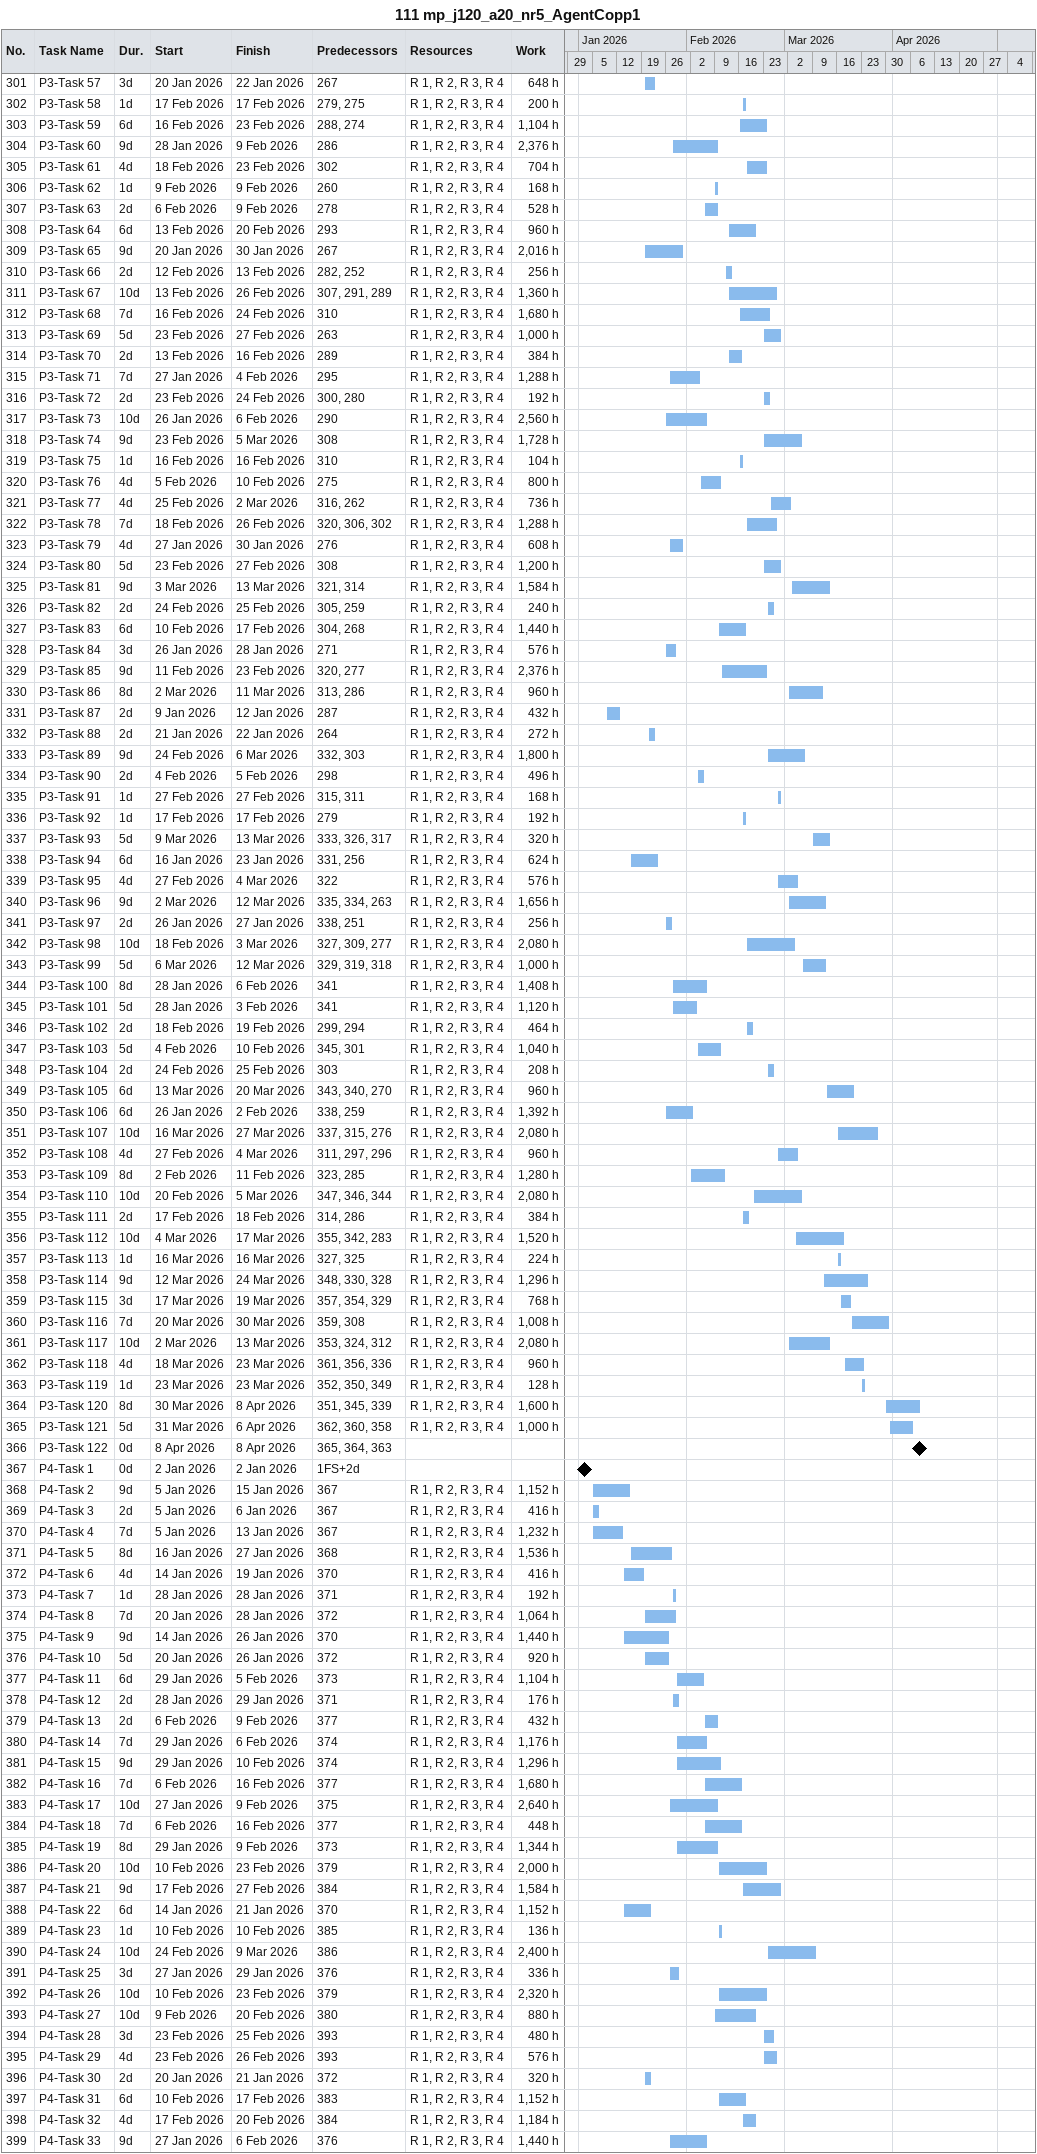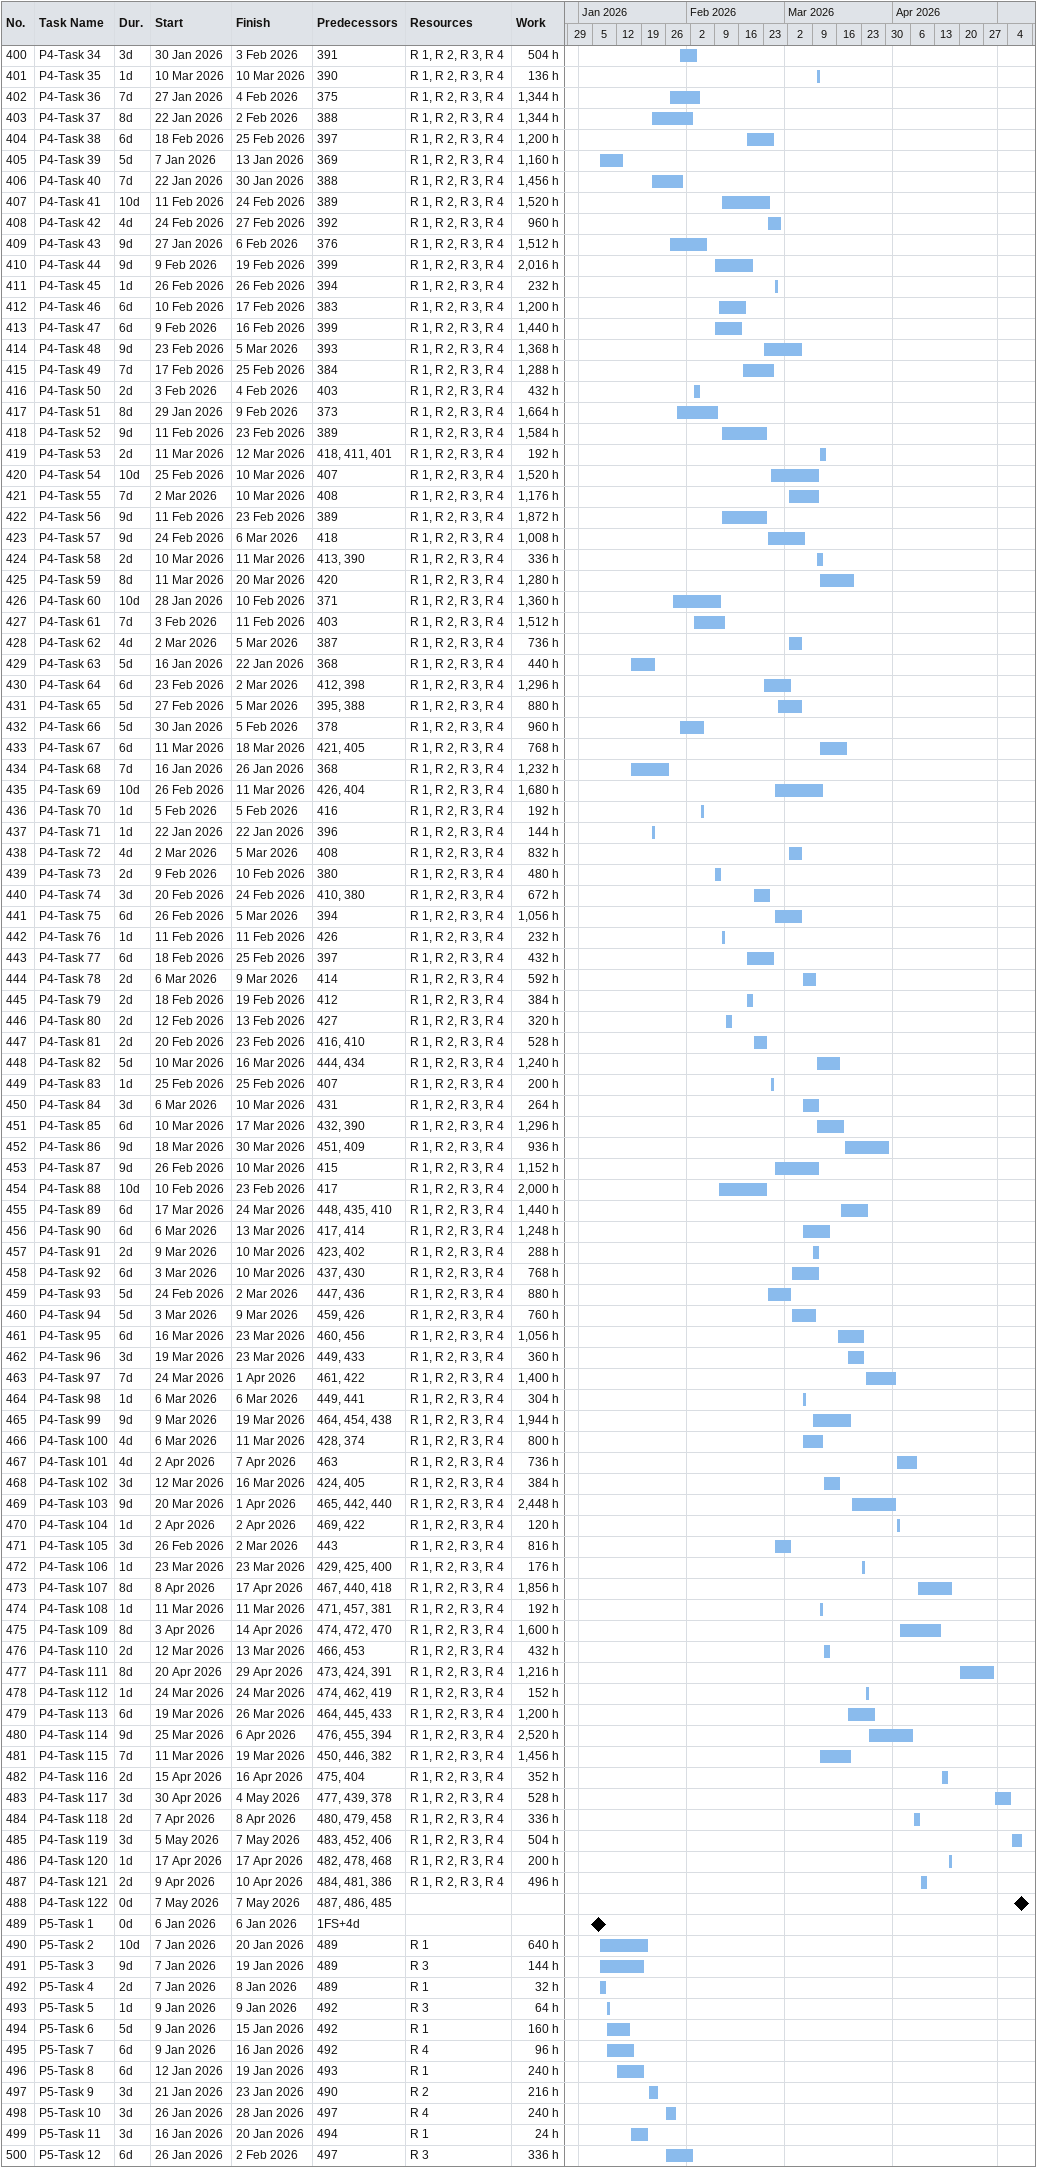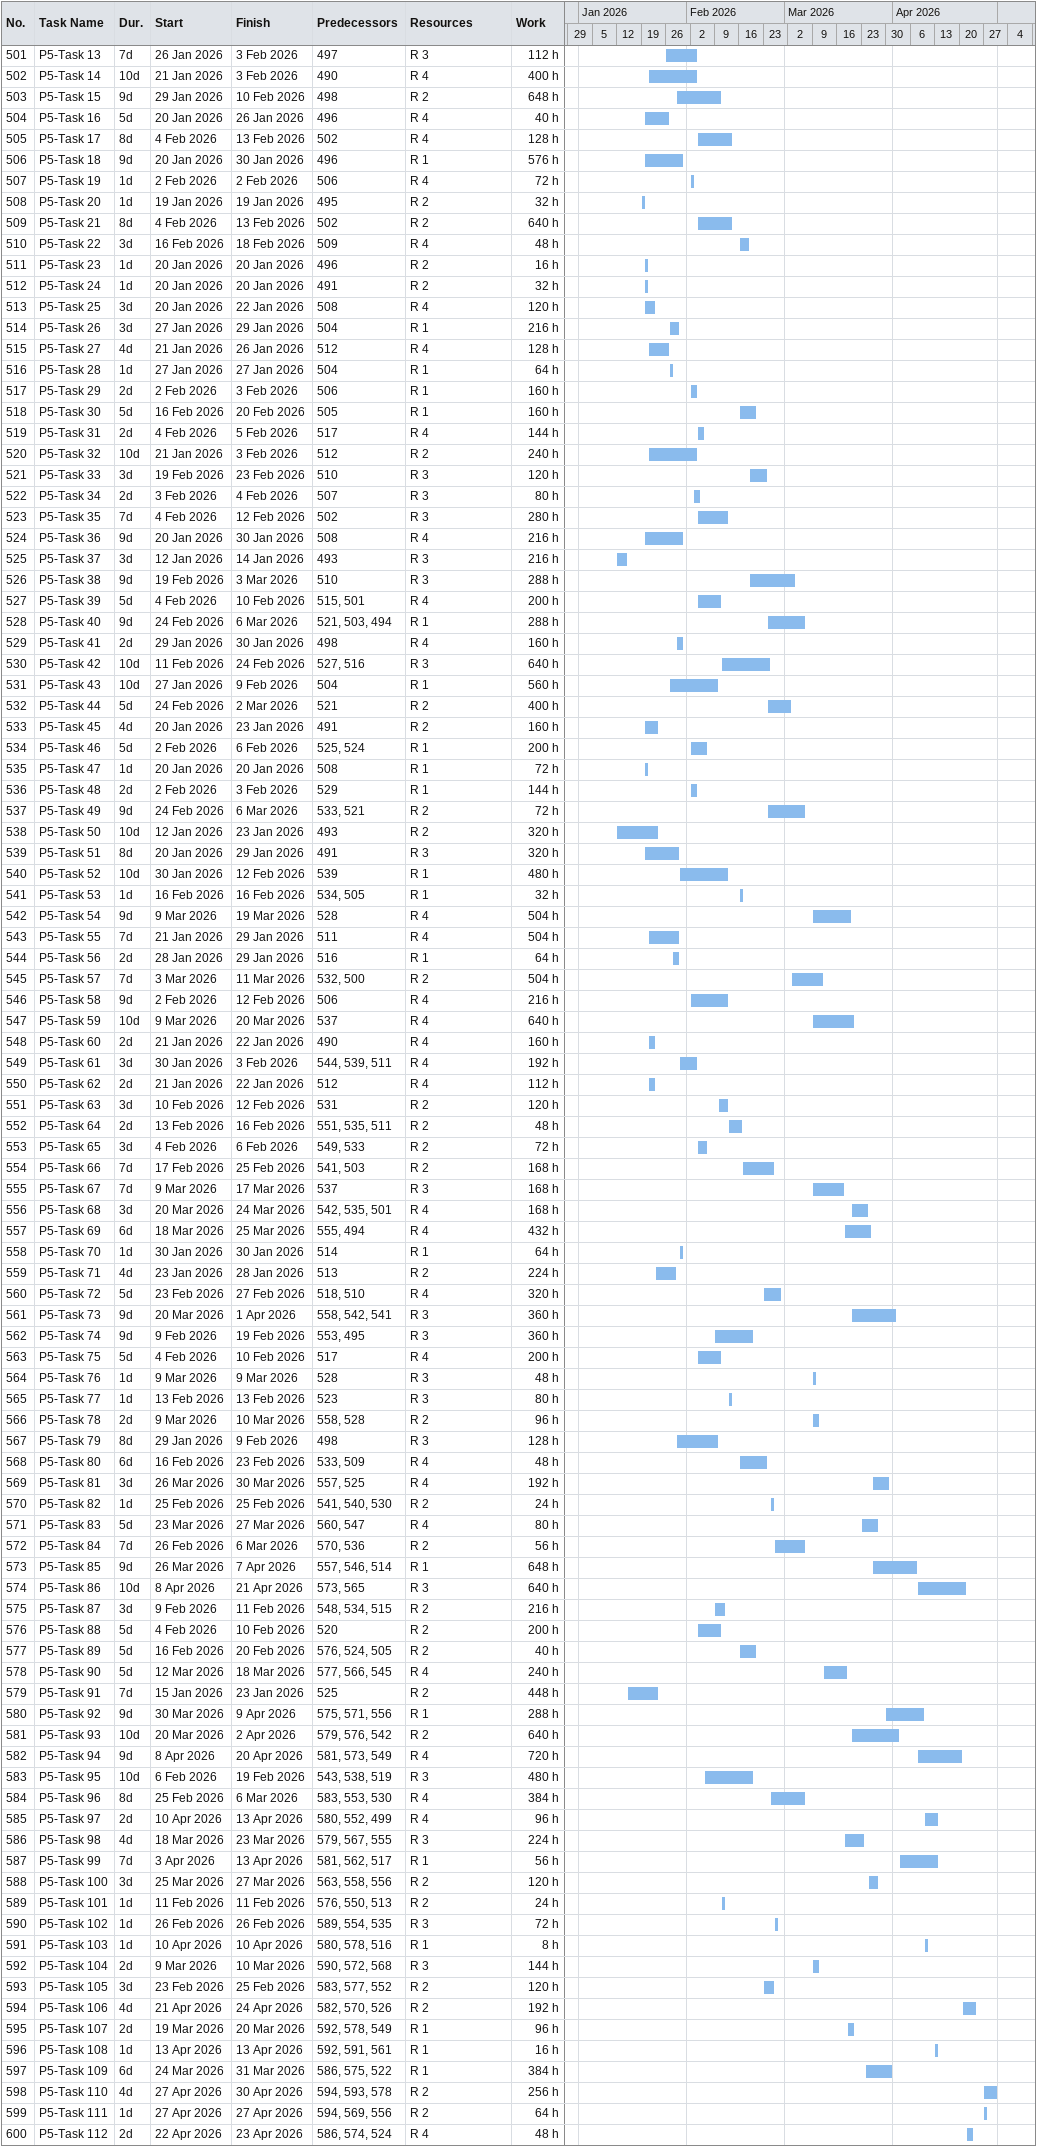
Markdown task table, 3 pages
111 mp_j120_a20_nr5_AgentCopp1

| ID | Task | Duration | Start | Finish | Predecessors | Resources | Work (h) |
|---|---|---|---|---|---|---|---|
| 301 | P3-Task 57 | 3d | 2026-01-20 | 2026-01-22 | 267 | R 1, R 2, R 3, R 4 | 648 |
| 302 | P3-Task 58 | 1d | 2026-02-17 | 2026-02-17 | 279, 275 | R 1, R 2, R 3, R 4 | 200 |
| 303 | P3-Task 59 | 6d | 2026-02-16 | 2026-02-23 | 288, 274 | R 1, R 2, R 3, R 4 | 1104 |
| 304 | P3-Task 60 | 9d | 2026-01-28 | 2026-02-09 | 286 | R 1, R 2, R 3, R 4 | 2376 |
| 305 | P3-Task 61 | 4d | 2026-02-18 | 2026-02-23 | 302 | R 1, R 2, R 3, R 4 | 704 |
| 306 | P3-Task 62 | 1d | 2026-02-09 | 2026-02-09 | 260 | R 1, R 2, R 3, R 4 | 168 |
| 307 | P3-Task 63 | 2d | 2026-02-06 | 2026-02-09 | 278 | R 1, R 2, R 3, R 4 | 528 |
| 308 | P3-Task 64 | 6d | 2026-02-13 | 2026-02-20 | 293 | R 1, R 2, R 3, R 4 | 960 |
| 309 | P3-Task 65 | 9d | 2026-01-20 | 2026-01-30 | 267 | R 1, R 2, R 3, R 4 | 2016 |
| 310 | P3-Task 66 | 2d | 2026-02-12 | 2026-02-13 | 282, 252 | R 1, R 2, R 3, R 4 | 256 |
| 311 | P3-Task 67 | 10d | 2026-02-13 | 2026-02-26 | 307, 291, 289 | R 1, R 2, R 3, R 4 | 1360 |
| 312 | P3-Task 68 | 7d | 2026-02-16 | 2026-02-24 | 310 | R 1, R 2, R 3, R 4 | 1680 |
| 313 | P3-Task 69 | 5d | 2026-02-23 | 2026-02-27 | 263 | R 1, R 2, R 3, R 4 | 1000 |
| 314 | P3-Task 70 | 2d | 2026-02-13 | 2026-02-16 | 289 | R 1, R 2, R 3, R 4 | 384 |
| 315 | P3-Task 71 | 7d | 2026-01-27 | 2026-02-04 | 295 | R 1, R 2, R 3, R 4 | 1288 |
| 316 | P3-Task 72 | 2d | 2026-02-23 | 2026-02-24 | 300, 280 | R 1, R 2, R 3, R 4 | 192 |
| 317 | P3-Task 73 | 10d | 2026-01-26 | 2026-02-06 | 290 | R 1, R 2, R 3, R 4 | 2560 |
| 318 | P3-Task 74 | 9d | 2026-02-23 | 2026-03-05 | 308 | R 1, R 2, R 3, R 4 | 1728 |
| 319 | P3-Task 75 | 1d | 2026-02-16 | 2026-02-16 | 310 | R 1, R 2, R 3, R 4 | 104 |
| 320 | P3-Task 76 | 4d | 2026-02-05 | 2026-02-10 | 275 | R 1, R 2, R 3, R 4 | 800 |
| 321 | P3-Task 77 | 4d | 2026-02-25 | 2026-03-02 | 316, 262 | R 1, R 2, R 3, R 4 | 736 |
| 322 | P3-Task 78 | 7d | 2026-02-18 | 2026-02-26 | 320, 306, 302 | R 1, R 2, R 3, R 4 | 1288 |
| 323 | P3-Task 79 | 4d | 2026-01-27 | 2026-01-30 | 276 | R 1, R 2, R 3, R 4 | 608 |
| 324 | P3-Task 80 | 5d | 2026-02-23 | 2026-02-27 | 308 | R 1, R 2, R 3, R 4 | 1200 |
| 325 | P3-Task 81 | 9d | 2026-03-03 | 2026-03-13 | 321, 314 | R 1, R 2, R 3, R 4 | 1584 |
| 326 | P3-Task 82 | 2d | 2026-02-24 | 2026-02-25 | 305, 259 | R 1, R 2, R 3, R 4 | 240 |
| 327 | P3-Task 83 | 6d | 2026-02-10 | 2026-02-17 | 304, 268 | R 1, R 2, R 3, R 4 | 1440 |
| 328 | P3-Task 84 | 3d | 2026-01-26 | 2026-01-28 | 271 | R 1, R 2, R 3, R 4 | 576 |
| 329 | P3-Task 85 | 9d | 2026-02-11 | 2026-02-23 | 320, 277 | R 1, R 2, R 3, R 4 | 2376 |
| 330 | P3-Task 86 | 8d | 2026-03-02 | 2026-03-11 | 313, 286 | R 1, R 2, R 3, R 4 | 960 |
| 331 | P3-Task 87 | 2d | 2026-01-09 | 2026-01-12 | 287 | R 1, R 2, R 3, R 4 | 432 |
| 332 | P3-Task 88 | 2d | 2026-01-21 | 2026-01-22 | 264 | R 1, R 2, R 3, R 4 | 272 |
| 333 | P3-Task 89 | 9d | 2026-02-24 | 2026-03-06 | 332, 303 | R 1, R 2, R 3, R 4 | 1800 |
| 334 | P3-Task 90 | 2d | 2026-02-04 | 2026-02-05 | 298 | R 1, R 2, R 3, R 4 | 496 |
| 335 | P3-Task 91 | 1d | 2026-02-27 | 2026-02-27 | 315, 311 | R 1, R 2, R 3, R 4 | 168 |
| 336 | P3-Task 92 | 1d | 2026-02-17 | 2026-02-17 | 279 | R 1, R 2, R 3, R 4 | 192 |
| 337 | P3-Task 93 | 5d | 2026-03-09 | 2026-03-13 | 333, 326, 317 | R 1, R 2, R 3, R 4 | 320 |
| 338 | P3-Task 94 | 6d | 2026-01-16 | 2026-01-23 | 331, 256 | R 1, R 2, R 3, R 4 | 624 |
| 339 | P3-Task 95 | 4d | 2026-02-27 | 2026-03-04 | 322 | R 1, R 2, R 3, R 4 | 576 |
| 340 | P3-Task 96 | 9d | 2026-03-02 | 2026-03-12 | 335, 334, 263 | R 1, R 2, R 3, R 4 | 1656 |
| 341 | P3-Task 97 | 2d | 2026-01-26 | 2026-01-27 | 338, 251 | R 1, R 2, R 3, R 4 | 256 |
| 342 | P3-Task 98 | 10d | 2026-02-18 | 2026-03-03 | 327, 309, 277 | R 1, R 2, R 3, R 4 | 2080 |
| 343 | P3-Task 99 | 5d | 2026-03-06 | 2026-03-12 | 329, 319, 318 | R 1, R 2, R 3, R 4 | 1000 |
| 344 | P3-Task 100 | 8d | 2026-01-28 | 2026-02-06 | 341 | R 1, R 2, R 3, R 4 | 1408 |
| 345 | P3-Task 101 | 5d | 2026-01-28 | 2026-02-03 | 341 | R 1, R 2, R 3, R 4 | 1120 |
| 346 | P3-Task 102 | 2d | 2026-02-18 | 2026-02-19 | 299, 294 | R 1, R 2, R 3, R 4 | 464 |
| 347 | P3-Task 103 | 5d | 2026-02-04 | 2026-02-10 | 345, 301 | R 1, R 2, R 3, R 4 | 1040 |
| 348 | P3-Task 104 | 2d | 2026-02-24 | 2026-02-25 | 303 | R 1, R 2, R 3, R 4 | 208 |
| 349 | P3-Task 105 | 6d | 2026-03-13 | 2026-03-20 | 343, 340, 270 | R 1, R 2, R 3, R 4 | 960 |
| 350 | P3-Task 106 | 6d | 2026-01-26 | 2026-02-02 | 338, 259 | R 1, R 2, R 3, R 4 | 1392 |
| 351 | P3-Task 107 | 10d | 2026-03-16 | 2026-03-27 | 337, 315, 276 | R 1, R 2, R 3, R 4 | 2080 |
| 352 | P3-Task 108 | 4d | 2026-02-27 | 2026-03-04 | 311, 297, 296 | R 1, R 2, R 3, R 4 | 960 |
| 353 | P3-Task 109 | 8d | 2026-02-02 | 2026-02-11 | 323, 285 | R 1, R 2, R 3, R 4 | 1280 |
| 354 | P3-Task 110 | 10d | 2026-02-20 | 2026-03-05 | 347, 346, 344 | R 1, R 2, R 3, R 4 | 2080 |
| 355 | P3-Task 111 | 2d | 2026-02-17 | 2026-02-18 | 314, 286 | R 1, R 2, R 3, R 4 | 384 |
| 356 | P3-Task 112 | 10d | 2026-03-04 | 2026-03-17 | 355, 342, 283 | R 1, R 2, R 3, R 4 | 1520 |
| 357 | P3-Task 113 | 1d | 2026-03-16 | 2026-03-16 | 327, 325 | R 1, R 2, R 3, R 4 | 224 |
| 358 | P3-Task 114 | 9d | 2026-03-12 | 2026-03-24 | 348, 330, 328 | R 1, R 2, R 3, R 4 | 1296 |
| 359 | P3-Task 115 | 3d | 2026-03-17 | 2026-03-19 | 357, 354, 329 | R 1, R 2, R 3, R 4 | 768 |
| 360 | P3-Task 116 | 7d | 2026-03-20 | 2026-03-30 | 359, 308 | R 1, R 2, R 3, R 4 | 1008 |
| 361 | P3-Task 117 | 10d | 2026-03-02 | 2026-03-13 | 353, 324, 312 | R 1, R 2, R 3, R 4 | 2080 |
| 362 | P3-Task 118 | 4d | 2026-03-18 | 2026-03-23 | 361, 356, 336 | R 1, R 2, R 3, R 4 | 960 |
| 363 | P3-Task 119 | 1d | 2026-03-23 | 2026-03-23 | 352, 350, 349 | R 1, R 2, R 3, R 4 | 128 |
| 364 | P3-Task 120 | 8d | 2026-03-30 | 2026-04-08 | 351, 345, 339 | R 1, R 2, R 3, R 4 | 1600 |
| 365 | P3-Task 121 | 5d | 2026-03-31 | 2026-04-06 | 362, 360, 358 | R 1, R 2, R 3, R 4 | 1000 |
| 366 | P3-Task 122 | 0d | 2026-04-08 | 2026-04-08 | 365, 364, 363 |  |  |
| 367 | P4-Task 1 | 0d | 2026-01-02 | 2026-01-02 | 1FS+2d |  |  |
| 368 | P4-Task 2 | 9d | 2026-01-05 | 2026-01-15 | 367 | R 1, R 2, R 3, R 4 | 1152 |
| 369 | P4-Task 3 | 2d | 2026-01-05 | 2026-01-06 | 367 | R 1, R 2, R 3, R 4 | 416 |
| 370 | P4-Task 4 | 7d | 2026-01-05 | 2026-01-13 | 367 | R 1, R 2, R 3, R 4 | 1232 |
| 371 | P4-Task 5 | 8d | 2026-01-16 | 2026-01-27 | 368 | R 1, R 2, R 3, R 4 | 1536 |
| 372 | P4-Task 6 | 4d | 2026-01-14 | 2026-01-19 | 370 | R 1, R 2, R 3, R 4 | 416 |
| 373 | P4-Task 7 | 1d | 2026-01-28 | 2026-01-28 | 371 | R 1, R 2, R 3, R 4 | 192 |
| 374 | P4-Task 8 | 7d | 2026-01-20 | 2026-01-28 | 372 | R 1, R 2, R 3, R 4 | 1064 |
| 375 | P4-Task 9 | 9d | 2026-01-14 | 2026-01-26 | 370 | R 1, R 2, R 3, R 4 | 1440 |
| 376 | P4-Task 10 | 5d | 2026-01-20 | 2026-01-26 | 372 | R 1, R 2, R 3, R 4 | 920 |
| 377 | P4-Task 11 | 6d | 2026-01-29 | 2026-02-05 | 373 | R 1, R 2, R 3, R 4 | 1104 |
| 378 | P4-Task 12 | 2d | 2026-01-28 | 2026-01-29 | 371 | R 1, R 2, R 3, R 4 | 176 |
| 379 | P4-Task 13 | 2d | 2026-02-06 | 2026-02-09 | 377 | R 1, R 2, R 3, R 4 | 432 |
| 380 | P4-Task 14 | 7d | 2026-01-29 | 2026-02-06 | 374 | R 1, R 2, R 3, R 4 | 1176 |
| 381 | P4-Task 15 | 9d | 2026-01-29 | 2026-02-10 | 374 | R 1, R 2, R 3, R 4 | 1296 |
| 382 | P4-Task 16 | 7d | 2026-02-06 | 2026-02-16 | 377 | R 1, R 2, R 3, R 4 | 1680 |
| 383 | P4-Task 17 | 10d | 2026-01-27 | 2026-02-09 | 375 | R 1, R 2, R 3, R 4 | 2640 |
| 384 | P4-Task 18 | 7d | 2026-02-06 | 2026-02-16 | 377 | R 1, R 2, R 3, R 4 | 448 |
| 385 | P4-Task 19 | 8d | 2026-01-29 | 2026-02-09 | 373 | R 1, R 2, R 3, R 4 | 1344 |
| 386 | P4-Task 20 | 10d | 2026-02-10 | 2026-02-23 | 379 | R 1, R 2, R 3, R 4 | 2000 |
| 387 | P4-Task 21 | 9d | 2026-02-17 | 2026-02-27 | 384 | R 1, R 2, R 3, R 4 | 1584 |
| 388 | P4-Task 22 | 6d | 2026-01-14 | 2026-01-21 | 370 | R 1, R 2, R 3, R 4 | 1152 |
| 389 | P4-Task 23 | 1d | 2026-02-10 | 2026-02-10 | 385 | R 1, R 2, R 3, R 4 | 136 |
| 390 | P4-Task 24 | 10d | 2026-02-24 | 2026-03-09 | 386 | R 1, R 2, R 3, R 4 | 2400 |
| 391 | P4-Task 25 | 3d | 2026-01-27 | 2026-01-29 | 376 | R 1, R 2, R 3, R 4 | 336 |
| 392 | P4-Task 26 | 10d | 2026-02-10 | 2026-02-23 | 379 | R 1, R 2, R 3, R 4 | 2320 |
| 393 | P4-Task 27 | 10d | 2026-02-09 | 2026-02-20 | 380 | R 1, R 2, R 3, R 4 | 880 |
| 394 | P4-Task 28 | 3d | 2026-02-23 | 2026-02-25 | 393 | R 1, R 2, R 3, R 4 | 480 |
| 395 | P4-Task 29 | 4d | 2026-02-23 | 2026-02-26 | 393 | R 1, R 2, R 3, R 4 | 576 |
| 396 | P4-Task 30 | 2d | 2026-01-20 | 2026-01-21 | 372 | R 1, R 2, R 3, R 4 | 320 |
| 397 | P4-Task 31 | 6d | 2026-02-10 | 2026-02-17 | 383 | R 1, R 2, R 3, R 4 | 1152 |
| 398 | P4-Task 32 | 4d | 2026-02-17 | 2026-02-20 | 384 | R 1, R 2, R 3, R 4 | 1184 |
| 399 | P4-Task 33 | 9d | 2026-01-27 | 2026-02-06 | 376 | R 1, R 2, R 3, R 4 | 1440 |
| 400 | P4-Task 34 | 3d | 2026-01-30 | 2026-02-03 | 391 | R 1, R 2, R 3, R 4 | 504 |
| 401 | P4-Task 35 | 1d | 2026-03-10 | 2026-03-10 | 390 | R 1, R 2, R 3, R 4 | 136 |
| 402 | P4-Task 36 | 7d | 2026-01-27 | 2026-02-04 | 375 | R 1, R 2, R 3, R 4 | 1344 |
| 403 | P4-Task 37 | 8d | 2026-01-22 | 2026-02-02 | 388 | R 1, R 2, R 3, R 4 | 1344 |
| 404 | P4-Task 38 | 6d | 2026-02-18 | 2026-02-25 | 397 | R 1, R 2, R 3, R 4 | 1200 |
| 405 | P4-Task 39 | 5d | 2026-01-07 | 2026-01-13 | 369 | R 1, R 2, R 3, R 4 | 1160 |
| 406 | P4-Task 40 | 7d | 2026-01-22 | 2026-01-30 | 388 | R 1, R 2, R 3, R 4 | 1456 |
| 407 | P4-Task 41 | 10d | 2026-02-11 | 2026-02-24 | 389 | R 1, R 2, R 3, R 4 | 1520 |
| 408 | P4-Task 42 | 4d | 2026-02-24 | 2026-02-27 | 392 | R 1, R 2, R 3, R 4 | 960 |
| 409 | P4-Task 43 | 9d | 2026-01-27 | 2026-02-06 | 376 | R 1, R 2, R 3, R 4 | 1512 |
| 410 | P4-Task 44 | 9d | 2026-02-09 | 2026-02-19 | 399 | R 1, R 2, R 3, R 4 | 2016 |
| 411 | P4-Task 45 | 1d | 2026-02-26 | 2026-02-26 | 394 | R 1, R 2, R 3, R 4 | 232 |
| 412 | P4-Task 46 | 6d | 2026-02-10 | 2026-02-17 | 383 | R 1, R 2, R 3, R 4 | 1200 |
| 413 | P4-Task 47 | 6d | 2026-02-09 | 2026-02-16 | 399 | R 1, R 2, R 3, R 4 | 1440 |
| 414 | P4-Task 48 | 9d | 2026-02-23 | 2026-03-05 | 393 | R 1, R 2, R 3, R 4 | 1368 |
| 415 | P4-Task 49 | 7d | 2026-02-17 | 2026-02-25 | 384 | R 1, R 2, R 3, R 4 | 1288 |
| 416 | P4-Task 50 | 2d | 2026-02-03 | 2026-02-04 | 403 | R 1, R 2, R 3, R 4 | 432 |
| 417 | P4-Task 51 | 8d | 2026-01-29 | 2026-02-09 | 373 | R 1, R 2, R 3, R 4 | 1664 |
| 418 | P4-Task 52 | 9d | 2026-02-11 | 2026-02-23 | 389 | R 1, R 2, R 3, R 4 | 1584 |
| 419 | P4-Task 53 | 2d | 2026-03-11 | 2026-03-12 | 418, 411, 401 | R 1, R 2, R 3, R 4 | 192 |
| 420 | P4-Task 54 | 10d | 2026-02-25 | 2026-03-10 | 407 | R 1, R 2, R 3, R 4 | 1520 |
| 421 | P4-Task 55 | 7d | 2026-03-02 | 2026-03-10 | 408 | R 1, R 2, R 3, R 4 | 1176 |
| 422 | P4-Task 56 | 9d | 2026-02-11 | 2026-02-23 | 389 | R 1, R 2, R 3, R 4 | 1872 |
| 423 | P4-Task 57 | 9d | 2026-02-24 | 2026-03-06 | 418 | R 1, R 2, R 3, R 4 | 1008 |
| 424 | P4-Task 58 | 2d | 2026-03-10 | 2026-03-11 | 413, 390 | R 1, R 2, R 3, R 4 | 336 |
| 425 | P4-Task 59 | 8d | 2026-03-11 | 2026-03-20 | 420 | R 1, R 2, R 3, R 4 | 1280 |
| 426 | P4-Task 60 | 10d | 2026-01-28 | 2026-02-10 | 371 | R 1, R 2, R 3, R 4 | 1360 |
| 427 | P4-Task 61 | 7d | 2026-02-03 | 2026-02-11 | 403 | R 1, R 2, R 3, R 4 | 1512 |
| 428 | P4-Task 62 | 4d | 2026-03-02 | 2026-03-05 | 387 | R 1, R 2, R 3, R 4 | 736 |
| 429 | P4-Task 63 | 5d | 2026-01-16 | 2026-01-22 | 368 | R 1, R 2, R 3, R 4 | 440 |
| 430 | P4-Task 64 | 6d | 2026-02-23 | 2026-03-02 | 412, 398 | R 1, R 2, R 3, R 4 | 1296 |
| 431 | P4-Task 65 | 5d | 2026-02-27 | 2026-03-05 | 395, 388 | R 1, R 2, R 3, R 4 | 880 |
| 432 | P4-Task 66 | 5d | 2026-01-30 | 2026-02-05 | 378 | R 1, R 2, R 3, R 4 | 960 |
| 433 | P4-Task 67 | 6d | 2026-03-11 | 2026-03-18 | 421, 405 | R 1, R 2, R 3, R 4 | 768 |
| 434 | P4-Task 68 | 7d | 2026-01-16 | 2026-01-26 | 368 | R 1, R 2, R 3, R 4 | 1232 |
| 435 | P4-Task 69 | 10d | 2026-02-26 | 2026-03-11 | 426, 404 | R 1, R 2, R 3, R 4 | 1680 |
| 436 | P4-Task 70 | 1d | 2026-02-05 | 2026-02-05 | 416 | R 1, R 2, R 3, R 4 | 192 |
| 437 | P4-Task 71 | 1d | 2026-01-22 | 2026-01-22 | 396 | R 1, R 2, R 3, R 4 | 144 |
| 438 | P4-Task 72 | 4d | 2026-03-02 | 2026-03-05 | 408 | R 1, R 2, R 3, R 4 | 832 |
| 439 | P4-Task 73 | 2d | 2026-02-09 | 2026-02-10 | 380 | R 1, R 2, R 3, R 4 | 480 |
| 440 | P4-Task 74 | 3d | 2026-02-20 | 2026-02-24 | 410, 380 | R 1, R 2, R 3, R 4 | 672 |
| 441 | P4-Task 75 | 6d | 2026-02-26 | 2026-03-05 | 394 | R 1, R 2, R 3, R 4 | 1056 |
| 442 | P4-Task 76 | 1d | 2026-02-11 | 2026-02-11 | 426 | R 1, R 2, R 3, R 4 | 232 |
| 443 | P4-Task 77 | 6d | 2026-02-18 | 2026-02-25 | 397 | R 1, R 2, R 3, R 4 | 432 |
| 444 | P4-Task 78 | 2d | 2026-03-06 | 2026-03-09 | 414 | R 1, R 2, R 3, R 4 | 592 |
| 445 | P4-Task 79 | 2d | 2026-02-18 | 2026-02-19 | 412 | R 1, R 2, R 3, R 4 | 384 |
| 446 | P4-Task 80 | 2d | 2026-02-12 | 2026-02-13 | 427 | R 1, R 2, R 3, R 4 | 320 |
| 447 | P4-Task 81 | 2d | 2026-02-20 | 2026-02-23 | 416, 410 | R 1, R 2, R 3, R 4 | 528 |
| 448 | P4-Task 82 | 5d | 2026-03-10 | 2026-03-16 | 444, 434 | R 1, R 2, R 3, R 4 | 1240 |
| 449 | P4-Task 83 | 1d | 2026-02-25 | 2026-02-25 | 407 | R 1, R 2, R 3, R 4 | 200 |
| 450 | P4-Task 84 | 3d | 2026-03-06 | 2026-03-10 | 431 | R 1, R 2, R 3, R 4 | 264 |
| 451 | P4-Task 85 | 6d | 2026-03-10 | 2026-03-17 | 432, 390 | R 1, R 2, R 3, R 4 | 1296 |
| 452 | P4-Task 86 | 9d | 2026-03-18 | 2026-03-30 | 451, 409 | R 1, R 2, R 3, R 4 | 936 |
| 453 | P4-Task 87 | 9d | 2026-02-26 | 2026-03-10 | 415 | R 1, R 2, R 3, R 4 | 1152 |
| 454 | P4-Task 88 | 10d | 2026-02-10 | 2026-02-23 | 417 | R 1, R 2, R 3, R 4 | 2000 |
| 455 | P4-Task 89 | 6d | 2026-03-17 | 2026-03-24 | 448, 435, 410 | R 1, R 2, R 3, R 4 | 1440 |
| 456 | P4-Task 90 | 6d | 2026-03-06 | 2026-03-13 | 417, 414 | R 1, R 2, R 3, R 4 | 1248 |
| 457 | P4-Task 91 | 2d | 2026-03-09 | 2026-03-10 | 423, 402 | R 1, R 2, R 3, R 4 | 288 |
| 458 | P4-Task 92 | 6d | 2026-03-03 | 2026-03-10 | 437, 430 | R 1, R 2, R 3, R 4 | 768 |
| 459 | P4-Task 93 | 5d | 2026-02-24 | 2026-03-02 | 447, 436 | R 1, R 2, R 3, R 4 | 880 |
| 460 | P4-Task 94 | 5d | 2026-03-03 | 2026-03-09 | 459, 426 | R 1, R 2, R 3, R 4 | 760 |
| 461 | P4-Task 95 | 6d | 2026-03-16 | 2026-03-23 | 460, 456 | R 1, R 2, R 3, R 4 | 1056 |
| 462 | P4-Task 96 | 3d | 2026-03-19 | 2026-03-23 | 449, 433 | R 1, R 2, R 3, R 4 | 360 |
| 463 | P4-Task 97 | 7d | 2026-03-24 | 2026-04-01 | 461, 422 | R 1, R 2, R 3, R 4 | 1400 |
| 464 | P4-Task 98 | 1d | 2026-03-06 | 2026-03-06 | 449, 441 | R 1, R 2, R 3, R 4 | 304 |
| 465 | P4-Task 99 | 9d | 2026-03-09 | 2026-03-19 | 464, 454, 438 | R 1, R 2, R 3, R 4 | 1944 |
| 466 | P4-Task 100 | 4d | 2026-03-06 | 2026-03-11 | 428, 374 | R 1, R 2, R 3, R 4 | 800 |
| 467 | P4-Task 101 | 4d | 2026-04-02 | 2026-04-07 | 463 | R 1, R 2, R 3, R 4 | 736 |
| 468 | P4-Task 102 | 3d | 2026-03-12 | 2026-03-16 | 424, 405 | R 1, R 2, R 3, R 4 | 384 |
| 469 | P4-Task 103 | 9d | 2026-03-20 | 2026-04-01 | 465, 442, 440 | R 1, R 2, R 3, R 4 | 2448 |
| 470 | P4-Task 104 | 1d | 2026-04-02 | 2026-04-02 | 469, 422 | R 1, R 2, R 3, R 4 | 120 |
| 471 | P4-Task 105 | 3d | 2026-02-26 | 2026-03-02 | 443 | R 1, R 2, R 3, R 4 | 816 |
| 472 | P4-Task 106 | 1d | 2026-03-23 | 2026-03-23 | 429, 425, 400 | R 1, R 2, R 3, R 4 | 176 |
| 473 | P4-Task 107 | 8d | 2026-04-08 | 2026-04-17 | 467, 440, 418 | R 1, R 2, R 3, R 4 | 1856 |
| 474 | P4-Task 108 | 1d | 2026-03-11 | 2026-03-11 | 471, 457, 381 | R 1, R 2, R 3, R 4 | 192 |
| 475 | P4-Task 109 | 8d | 2026-04-03 | 2026-04-14 | 474, 472, 470 | R 1, R 2, R 3, R 4 | 1600 |
| 476 | P4-Task 110 | 2d | 2026-03-12 | 2026-03-13 | 466, 453 | R 1, R 2, R 3, R 4 | 432 |
| 477 | P4-Task 111 | 8d | 2026-04-20 | 2026-04-29 | 473, 424, 391 | R 1, R 2, R 3, R 4 | 1216 |
| 478 | P4-Task 112 | 1d | 2026-03-24 | 2026-03-24 | 474, 462, 419 | R 1, R 2, R 3, R 4 | 152 |
| 479 | P4-Task 113 | 6d | 2026-03-19 | 2026-03-26 | 464, 445, 433 | R 1, R 2, R 3, R 4 | 1200 |
| 480 | P4-Task 114 | 9d | 2026-03-25 | 2026-04-06 | 476, 455, 394 | R 1, R 2, R 3, R 4 | 2520 |
| 481 | P4-Task 115 | 7d | 2026-03-11 | 2026-03-19 | 450, 446, 382 | R 1, R 2, R 3, R 4 | 1456 |
| 482 | P4-Task 116 | 2d | 2026-04-15 | 2026-04-16 | 475, 404 | R 1, R 2, R 3, R 4 | 352 |
| 483 | P4-Task 117 | 3d | 2026-04-30 | 2026-05-04 | 477, 439, 378 | R 1, R 2, R 3, R 4 | 528 |
| 484 | P4-Task 118 | 2d | 2026-04-07 | 2026-04-08 | 480, 479, 458 | R 1, R 2, R 3, R 4 | 336 |
| 485 | P4-Task 119 | 3d | 2026-05-05 | 2026-05-07 | 483, 452, 406 | R 1, R 2, R 3, R 4 | 504 |
| 486 | P4-Task 120 | 1d | 2026-04-17 | 2026-04-17 | 482, 478, 468 | R 1, R 2, R 3, R 4 | 200 |
| 487 | P4-Task 121 | 2d | 2026-04-09 | 2026-04-10 | 484, 481, 386 | R 1, R 2, R 3, R 4 | 496 |
| 488 | P4-Task 122 | 0d | 2026-05-07 | 2026-05-07 | 487, 486, 485 |  |  |
| 489 | P5-Task 1 | 0d | 2026-01-06 | 2026-01-06 | 1FS+4d |  |  |
| 490 | P5-Task 2 | 10d | 2026-01-07 | 2026-01-20 | 489 | R 1 | 640 |
| 491 | P5-Task 3 | 9d | 2026-01-07 | 2026-01-19 | 489 | R 3 | 144 |
| 492 | P5-Task 4 | 2d | 2026-01-07 | 2026-01-08 | 489 | R 1 | 32 |
| 493 | P5-Task 5 | 1d | 2026-01-09 | 2026-01-09 | 492 | R 3 | 64 |
| 494 | P5-Task 6 | 5d | 2026-01-09 | 2026-01-15 | 492 | R 1 | 160 |
| 495 | P5-Task 7 | 6d | 2026-01-09 | 2026-01-16 | 492 | R 4 | 96 |
| 496 | P5-Task 8 | 6d | 2026-01-12 | 2026-01-19 | 493 | R 1 | 240 |
| 497 | P5-Task 9 | 3d | 2026-01-21 | 2026-01-23 | 490 | R 2 | 216 |
| 498 | P5-Task 10 | 3d | 2026-01-26 | 2026-01-28 | 497 | R 4 | 240 |
| 499 | P5-Task 11 | 3d | 2026-01-16 | 2026-01-20 | 494 | R 1 | 24 |
| 500 | P5-Task 12 | 6d | 2026-01-26 | 2026-02-02 | 497 | R 3 | 336 |
| 501 | P5-Task 13 | 7d | 2026-01-26 | 2026-02-03 | 497 | R 3 | 112 |
| 502 | P5-Task 14 | 10d | 2026-01-21 | 2026-02-03 | 490 | R 4 | 400 |
| 503 | P5-Task 15 | 9d | 2026-01-29 | 2026-02-10 | 498 | R 2 | 648 |
| 504 | P5-Task 16 | 5d | 2026-01-20 | 2026-01-26 | 496 | R 4 | 40 |
| 505 | P5-Task 17 | 8d | 2026-02-04 | 2026-02-13 | 502 | R 4 | 128 |
| 506 | P5-Task 18 | 9d | 2026-01-20 | 2026-01-30 | 496 | R 1 | 576 |
| 507 | P5-Task 19 | 1d | 2026-02-02 | 2026-02-02 | 506 | R 4 | 72 |
| 508 | P5-Task 20 | 1d | 2026-01-19 | 2026-01-19 | 495 | R 2 | 32 |
| 509 | P5-Task 21 | 8d | 2026-02-04 | 2026-02-13 | 502 | R 2 | 640 |
| 510 | P5-Task 22 | 3d | 2026-02-16 | 2026-02-18 | 509 | R 4 | 48 |
| 511 | P5-Task 23 | 1d | 2026-01-20 | 2026-01-20 | 496 | R 2 | 16 |
| 512 | P5-Task 24 | 1d | 2026-01-20 | 2026-01-20 | 491 | R 2 | 32 |
| 513 | P5-Task 25 | 3d | 2026-01-20 | 2026-01-22 | 508 | R 4 | 120 |
| 514 | P5-Task 26 | 3d | 2026-01-27 | 2026-01-29 | 504 | R 1 | 216 |
| 515 | P5-Task 27 | 4d | 2026-01-21 | 2026-01-26 | 512 | R 4 | 128 |
| 516 | P5-Task 28 | 1d | 2026-01-27 | 2026-01-27 | 504 | R 1 | 64 |
| 517 | P5-Task 29 | 2d | 2026-02-02 | 2026-02-03 | 506 | R 1 | 160 |
| 518 | P5-Task 30 | 5d | 2026-02-16 | 2026-02-20 | 505 | R 1 | 160 |
| 519 | P5-Task 31 | 2d | 2026-02-04 | 2026-02-05 | 517 | R 4 | 144 |
| 520 | P5-Task 32 | 10d | 2026-01-21 | 2026-02-03 | 512 | R 2 | 240 |
| 521 | P5-Task 33 | 3d | 2026-02-19 | 2026-02-23 | 510 | R 3 | 120 |
| 522 | P5-Task 34 | 2d | 2026-02-03 | 2026-02-04 | 507 | R 3 | 80 |
| 523 | P5-Task 35 | 7d | 2026-02-04 | 2026-02-12 | 502 | R 3 | 280 |
| 524 | P5-Task 36 | 9d | 2026-01-20 | 2026-01-30 | 508 | R 4 | 216 |
| 525 | P5-Task 37 | 3d | 2026-01-12 | 2026-01-14 | 493 | R 3 | 216 |
| 526 | P5-Task 38 | 9d | 2026-02-19 | 2026-03-03 | 510 | R 3 | 288 |
| 527 | P5-Task 39 | 5d | 2026-02-04 | 2026-02-10 | 515, 501 | R 4 | 200 |
| 528 | P5-Task 40 | 9d | 2026-02-24 | 2026-03-06 | 521, 503, 494 | R 1 | 288 |
| 529 | P5-Task 41 | 2d | 2026-01-29 | 2026-01-30 | 498 | R 4 | 160 |
| 530 | P5-Task 42 | 10d | 2026-02-11 | 2026-02-24 | 527, 516 | R 3 | 640 |
| 531 | P5-Task 43 | 10d | 2026-01-27 | 2026-02-09 | 504 | R 1 | 560 |
| 532 | P5-Task 44 | 5d | 2026-02-24 | 2026-03-02 | 521 | R 2 | 400 |
| 533 | P5-Task 45 | 4d | 2026-01-20 | 2026-01-23 | 491 | R 2 | 160 |
| 534 | P5-Task 46 | 5d | 2026-02-02 | 2026-02-06 | 525, 524 | R 1 | 200 |
| 535 | P5-Task 47 | 1d | 2026-01-20 | 2026-01-20 | 508 | R 1 | 72 |
| 536 | P5-Task 48 | 2d | 2026-02-02 | 2026-02-03 | 529 | R 1 | 144 |
| 537 | P5-Task 49 | 9d | 2026-02-24 | 2026-03-06 | 533, 521 | R 2 | 72 |
| 538 | P5-Task 50 | 10d | 2026-01-12 | 2026-01-23 | 493 | R 2 | 320 |
| 539 | P5-Task 51 | 8d | 2026-01-20 | 2026-01-29 | 491 | R 3 | 320 |
| 540 | P5-Task 52 | 10d | 2026-01-30 | 2026-02-12 | 539 | R 1 | 480 |
| 541 | P5-Task 53 | 1d | 2026-02-16 | 2026-02-16 | 534, 505 | R 1 | 32 |
| 542 | P5-Task 54 | 9d | 2026-03-09 | 2026-03-19 | 528 | R 4 | 504 |
| 543 | P5-Task 55 | 7d | 2026-01-21 | 2026-01-29 | 511 | R 4 | 504 |
| 544 | P5-Task 56 | 2d | 2026-01-28 | 2026-01-29 | 516 | R 1 | 64 |
| 545 | P5-Task 57 | 7d | 2026-03-03 | 2026-03-11 | 532, 500 | R 2 | 504 |
| 546 | P5-Task 58 | 9d | 2026-02-02 | 2026-02-12 | 506 | R 4 | 216 |
| 547 | P5-Task 59 | 10d | 2026-03-09 | 2026-03-20 | 537 | R 4 | 640 |
| 548 | P5-Task 60 | 2d | 2026-01-21 | 2026-01-22 | 490 | R 4 | 160 |
| 549 | P5-Task 61 | 3d | 2026-01-30 | 2026-02-03 | 544, 539, 511 | R 4 | 192 |
| 550 | P5-Task 62 | 2d | 2026-01-21 | 2026-01-22 | 512 | R 4 | 112 |
| 551 | P5-Task 63 | 3d | 2026-02-10 | 2026-02-12 | 531 | R 2 | 120 |
| 552 | P5-Task 64 | 2d | 2026-02-13 | 2026-02-16 | 551, 535, 511 | R 2 | 48 |
| 553 | P5-Task 65 | 3d | 2026-02-04 | 2026-02-06 | 549, 533 | R 2 | 72 |
| 554 | P5-Task 66 | 7d | 2026-02-17 | 2026-02-25 | 541, 503 | R 2 | 168 |
| 555 | P5-Task 67 | 7d | 2026-03-09 | 2026-03-17 | 537 | R 3 | 168 |
| 556 | P5-Task 68 | 3d | 2026-03-20 | 2026-03-24 | 542, 535, 501 | R 4 | 168 |
| 557 | P5-Task 69 | 6d | 2026-03-18 | 2026-03-25 | 555, 494 | R 4 | 432 |
| 558 | P5-Task 70 | 1d | 2026-01-30 | 2026-01-30 | 514 | R 1 | 64 |
| 559 | P5-Task 71 | 4d | 2026-01-23 | 2026-01-28 | 513 | R 2 | 224 |
| 560 | P5-Task 72 | 5d | 2026-02-23 | 2026-02-27 | 518, 510 | R 4 | 320 |
| 561 | P5-Task 73 | 9d | 2026-03-20 | 2026-04-01 | 558, 542, 541 | R 3 | 360 |
| 562 | P5-Task 74 | 9d | 2026-02-09 | 2026-02-19 | 553, 495 | R 3 | 360 |
| 563 | P5-Task 75 | 5d | 2026-02-04 | 2026-02-10 | 517 | R 4 | 200 |
| 564 | P5-Task 76 | 1d | 2026-03-09 | 2026-03-09 | 528 | R 3 | 48 |
| 565 | P5-Task 77 | 1d | 2026-02-13 | 2026-02-13 | 523 | R 3 | 80 |
| 566 | P5-Task 78 | 2d | 2026-03-09 | 2026-03-10 | 558, 528 | R 2 | 96 |
| 567 | P5-Task 79 | 8d | 2026-01-29 | 2026-02-09 | 498 | R 3 | 128 |
| 568 | P5-Task 80 | 6d | 2026-02-16 | 2026-02-23 | 533, 509 | R 4 | 48 |
| 569 | P5-Task 81 | 3d | 2026-03-26 | 2026-03-30 | 557, 525 | R 4 | 192 |
| 570 | P5-Task 82 | 1d | 2026-02-25 | 2026-02-25 | 541, 540, 530 | R 2 | 24 |
| 571 | P5-Task 83 | 5d | 2026-03-23 | 2026-03-27 | 560, 547 | R 4 | 80 |
| 572 | P5-Task 84 | 7d | 2026-02-26 | 2026-03-06 | 570, 536 | R 2 | 56 |
| 573 | P5-Task 85 | 9d | 2026-03-26 | 2026-04-07 | 557, 546, 514 | R 1 | 648 |
| 574 | P5-Task 86 | 10d | 2026-04-08 | 2026-04-21 | 573, 565 | R 3 | 640 |
| 575 | P5-Task 87 | 3d | 2026-02-09 | 2026-02-11 | 548, 534, 515 | R 2 | 216 |
| 576 | P5-Task 88 | 5d | 2026-02-04 | 2026-02-10 | 520 | R 2 | 200 |
| 577 | P5-Task 89 | 5d | 2026-02-16 | 2026-02-20 | 576, 524, 505 | R 2 | 40 |
| 578 | P5-Task 90 | 5d | 2026-03-12 | 2026-03-18 | 577, 566, 545 | R 4 | 240 |
| 579 | P5-Task 91 | 7d | 2026-01-15 | 2026-01-23 | 525 | R 2 | 448 |
| 580 | P5-Task 92 | 9d | 2026-03-30 | 2026-04-09 | 575, 571, 556 | R 1 | 288 |
| 581 | P5-Task 93 | 10d | 2026-03-20 | 2026-04-02 | 579, 576, 542 | R 2 | 640 |
| 582 | P5-Task 94 | 9d | 2026-04-08 | 2026-04-20 | 581, 573, 549 | R 4 | 720 |
| 583 | P5-Task 95 | 10d | 2026-02-06 | 2026-02-19 | 543, 538, 519 | R 3 | 480 |
| 584 | P5-Task 96 | 8d | 2026-02-25 | 2026-03-06 | 583, 553, 530 | R 4 | 384 |
| 585 | P5-Task 97 | 2d | 2026-04-10 | 2026-04-13 | 580, 552, 499 | R 4 | 96 |
| 586 | P5-Task 98 | 4d | 2026-03-18 | 2026-03-23 | 579, 567, 555 | R 3 | 224 |
| 587 | P5-Task 99 | 7d | 2026-04-03 | 2026-04-13 | 581, 562, 517 | R 1 | 56 |
| 588 | P5-Task 100 | 3d | 2026-03-25 | 2026-03-27 | 563, 558, 556 | R 2 | 120 |
| 589 | P5-Task 101 | 1d | 2026-02-11 | 2026-02-11 | 576, 550, 513 | R 2 | 24 |
| 590 | P5-Task 102 | 1d | 2026-02-26 | 2026-02-26 | 589, 554, 535 | R 3 | 72 |
| 591 | P5-Task 103 | 1d | 2026-04-10 | 2026-04-10 | 580, 578, 516 | R 1 | 8 |
| 592 | P5-Task 104 | 2d | 2026-03-09 | 2026-03-10 | 590, 572, 568 | R 3 | 144 |
| 593 | P5-Task 105 | 3d | 2026-02-23 | 2026-02-25 | 583, 577, 552 | R 2 | 120 |
| 594 | P5-Task 106 | 4d | 2026-04-21 | 2026-04-24 | 582, 570, 526 | R 2 | 192 |
| 595 | P5-Task 107 | 2d | 2026-03-19 | 2026-03-20 | 592, 578, 549 | R 1 | 96 |
| 596 | P5-Task 108 | 1d | 2026-04-13 | 2026-04-13 | 592, 591, 561 | R 1 | 16 |
| 597 | P5-Task 109 | 6d | 2026-03-24 | 2026-03-31 | 586, 575, 522 | R 1 | 384 |
| 598 | P5-Task 110 | 4d | 2026-04-27 | 2026-04-30 | 594, 593, 578 | R 2 | 256 |
| 599 | P5-Task 111 | 1d | 2026-04-27 | 2026-04-27 | 594, 569, 556 | R 2 | 64 |
| 600 | P5-Task 112 | 2d | 2026-04-22 | 2026-04-23 | 586, 574, 524 | R 4 | 48 |
